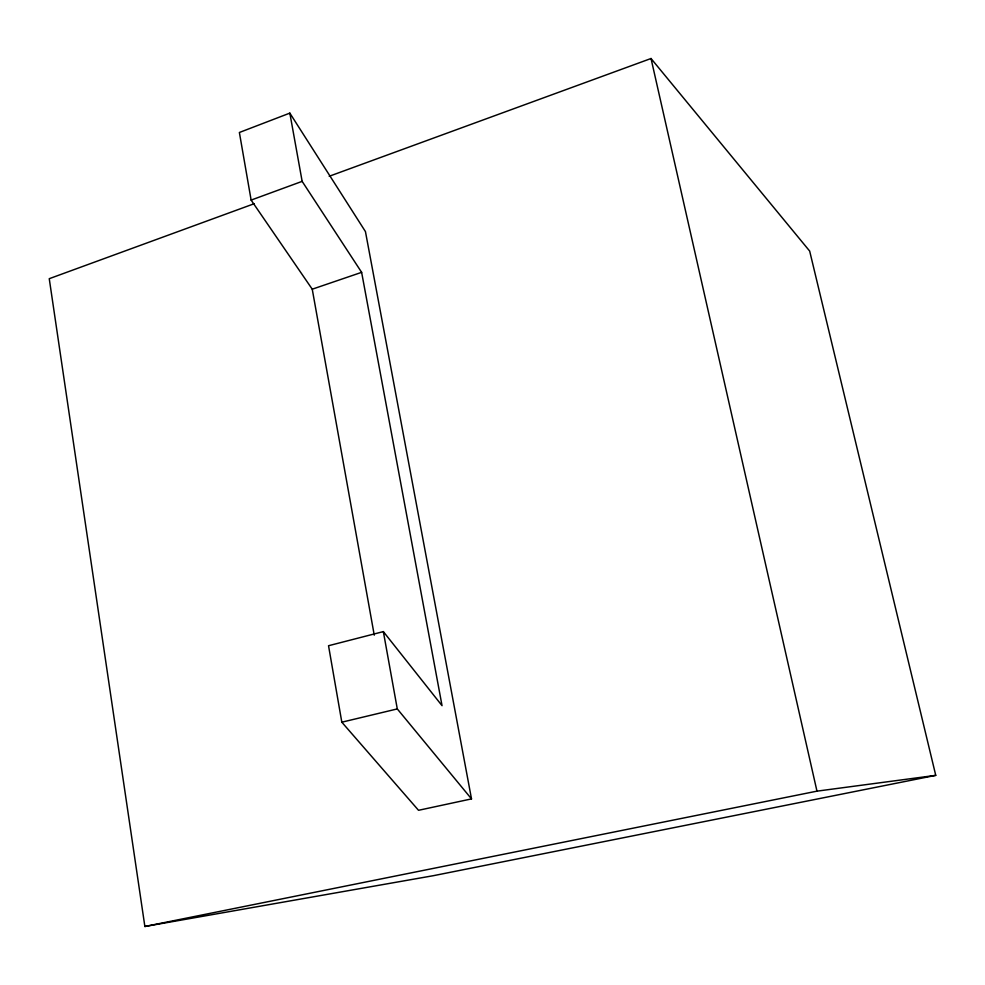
<?xml version="1.0" encoding="UTF-8"?>
<svg xmlns="http://www.w3.org/2000/svg" width="985" height="985" viewBox="0 0 985 985"><rect width="100%" height="100%" fill="white"/><g stroke="black" fill="none" stroke-linecap="round" stroke-linejoin="round"><path stroke-width="1.48" d="M289.836 113.115L302.149 181.363L361.63 272.34L442.043 705.679L383.35 631.607L328.534 645.729L341.82 722.19L418.526 810.298L471.507 798.897L365.447 231.598L289.836 113.115L239.38 132.482L251.126 200.09L312.245 289.196L374.251 635.165M251.126 200.09L302.149 181.363M254.167 203.723L49.25 278.693L144.869 926.491L433.375 875.69L935.75 775.355L809.67 251.076L651.023 58.509L329.212 176.266M312.245 289.196L361.63 272.34M341.82 722.19L397.287 708.917L471.507 798.897M144.869 926.491L816.971 791.152L935.75 775.355M651.023 58.509L816.971 791.152M383.35 631.607L397.287 708.917"/></g></svg>
